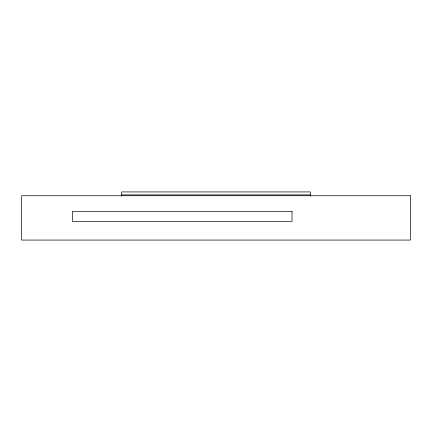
<?xml version="1.0" encoding="UTF-8"?>
<svg xmlns="http://www.w3.org/2000/svg" width="432" height="432" viewBox="0 0 432 432"><rect width="100%" height="100%" fill="white"/><g stroke="black" fill="none" stroke-linecap="round" stroke-linejoin="round"><path stroke-width="0.65" d="M121.657 194.897L310.343 194.897M310.343 196.231L310.343 191.927L121.657 191.927L121.657 196.231M410.4 195.745L21.6 195.745L21.6 240.073L410.4 240.073L410.4 195.745M292.027 211.356L72.392 211.356L72.392 221.492L292.027 221.492L292.027 211.356"/></g></svg>
